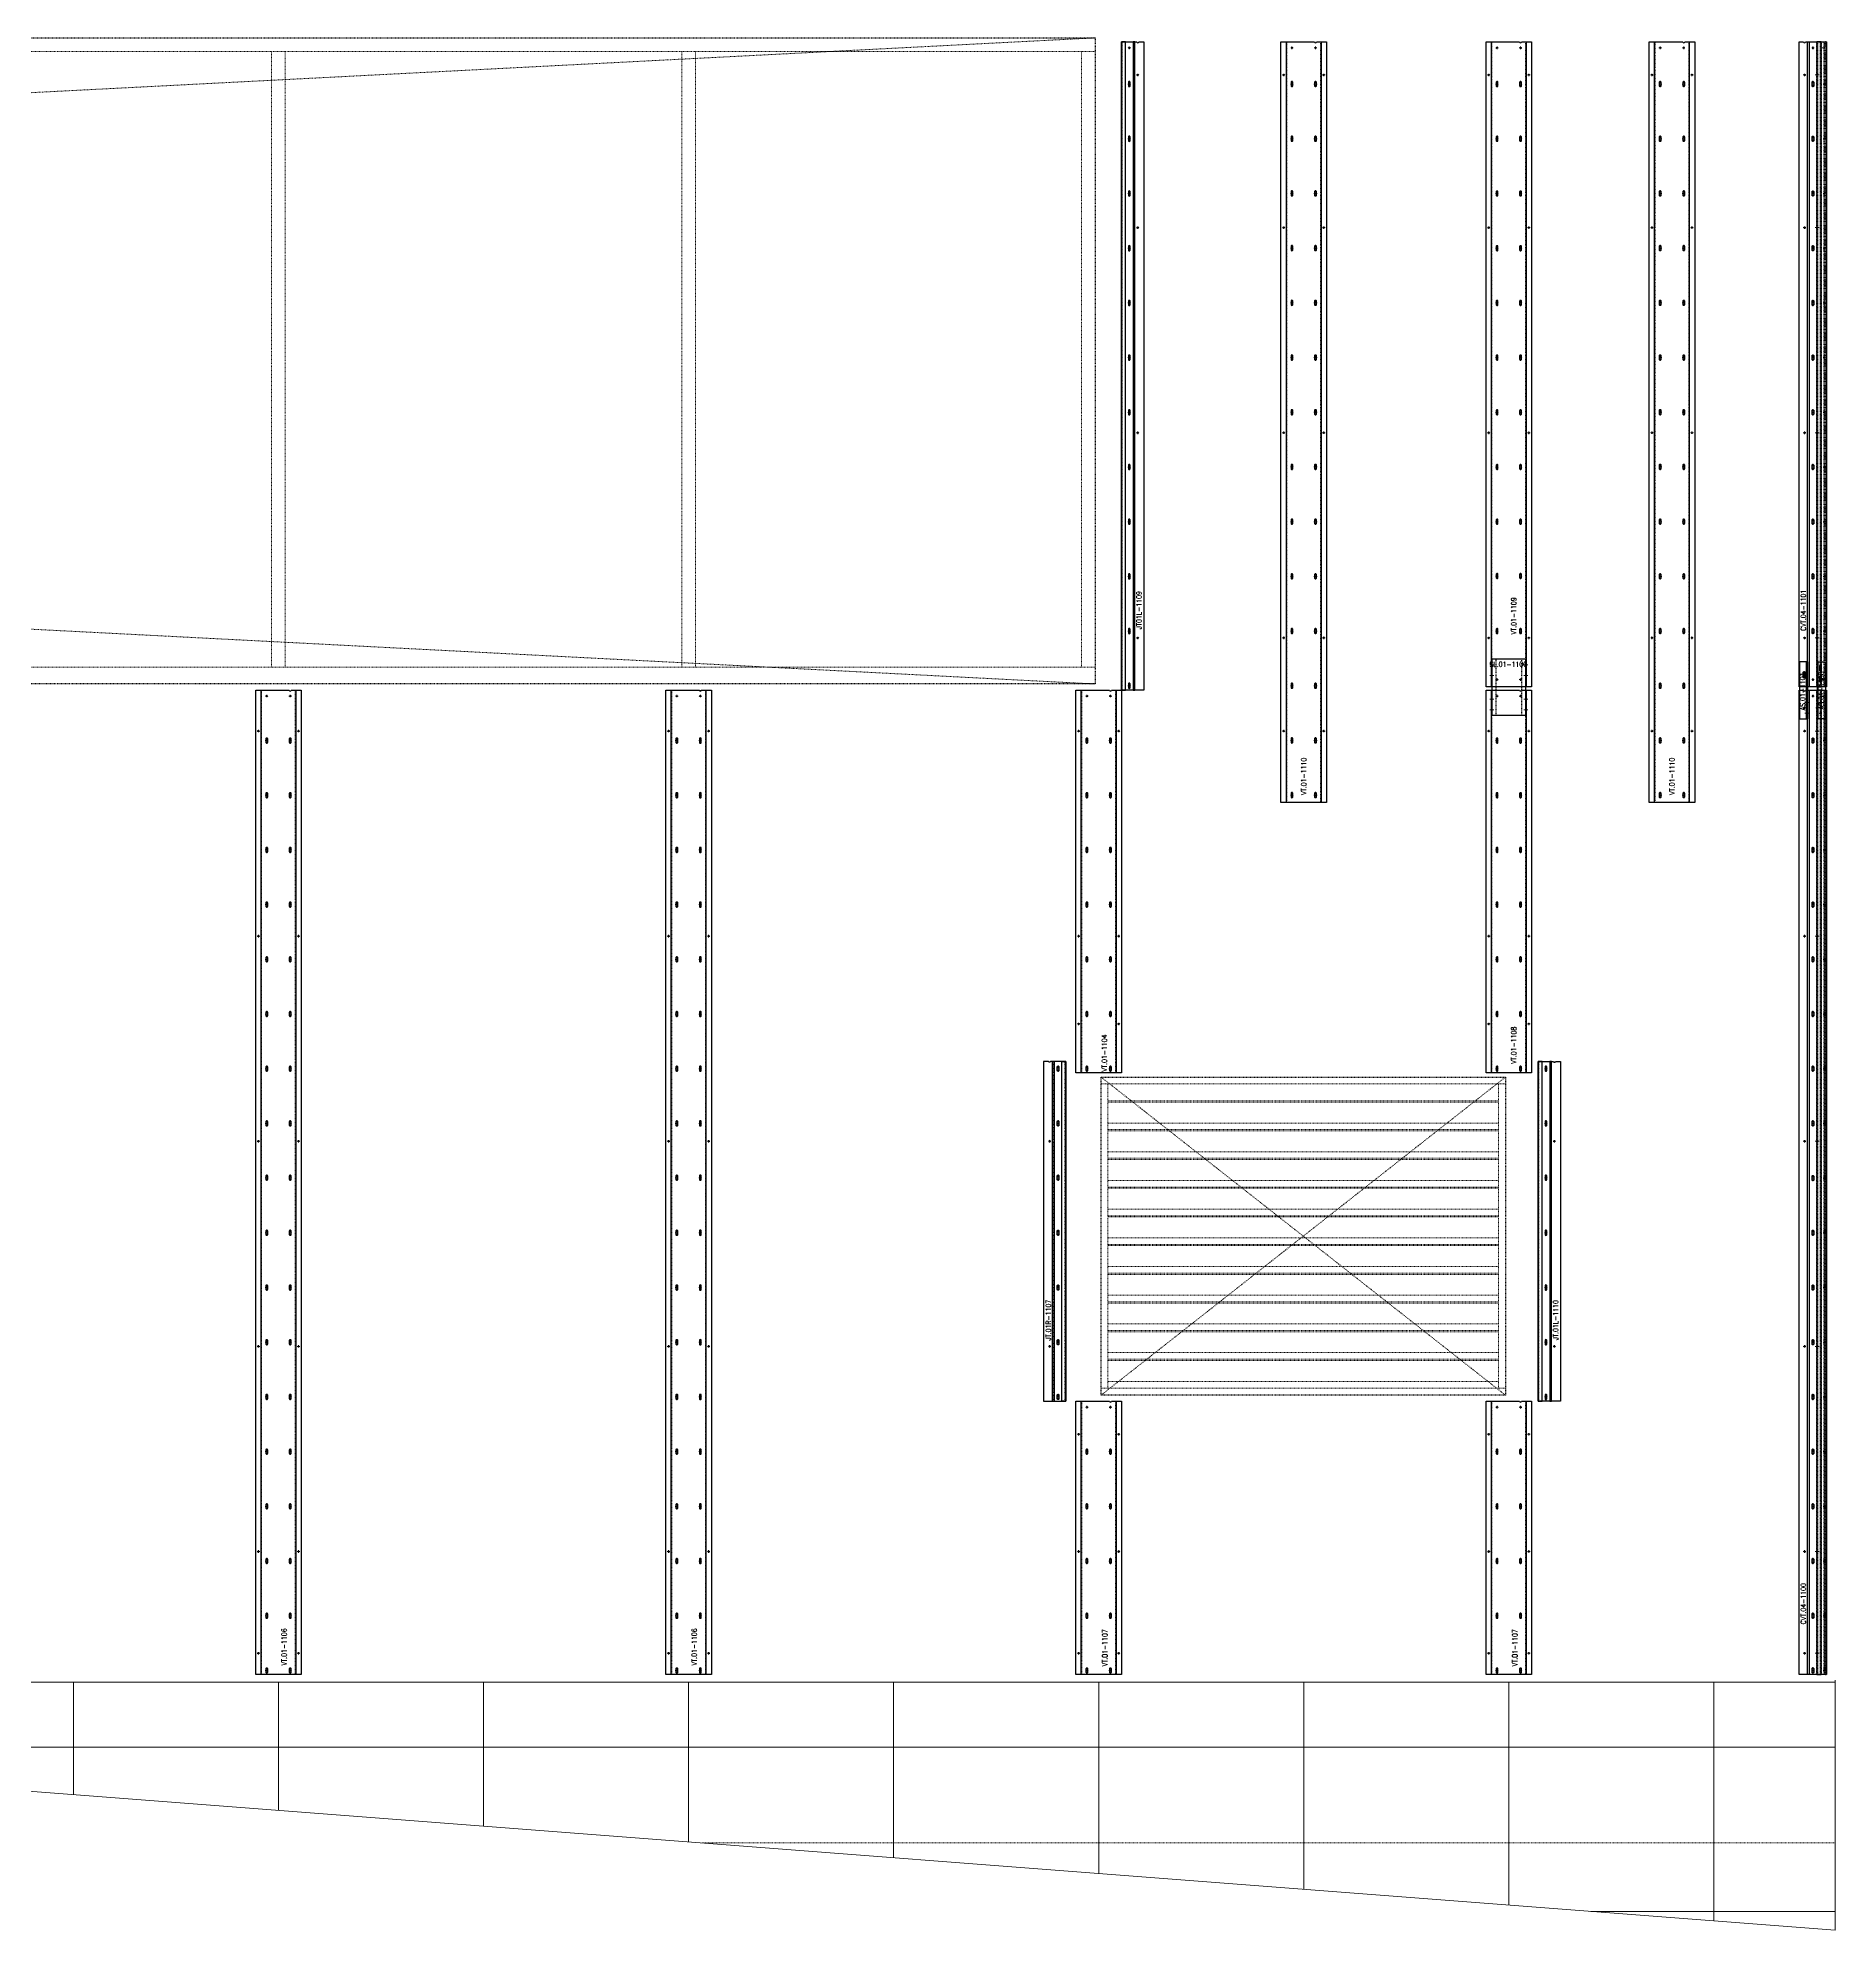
# Model space of a CAD drawing. Header units: inches. Extents: x 1191 to 4278, y -4365 to 1348.
# Drawn here: x 3728.5 to 3991.5, y -433.5 to -156.8 of the extents above; entities that cross this region are included whole.
import ezdxf

# ---------------------------------------------------------------- set-up
doc = ezdxf.new("R2010")
doc.units = ezdxf.units.IN
doc.header["$MEASUREMENT"] = 0
for name, pattern in [('NBK_Center', [0.541667, 0.333333, -0.0625, 0.083333, -0.0625]), ('NBK_Center2', [0.270833, 0.166667, -0.03125, 0.041667, -0.03125]), ('NBK_Hidden', [0.125, 0.083333, -0.041667]), ('NBK_Hidden2', [0.0625, 0.041667, -0.020833])]:
    doc.linetypes.add(name, pattern=pattern)
doc.layers.get('Defpoints').update_dxf_attribs({"color": 250, "lineweight": 0})
for name, color, linetype, lineweight in [('!Bracket', 11, 'Continuous', 25), ('!Clip - bent', 20, 'Continuous', 25), ('!Dimension', 50, 'Continuous', 5), ('!Extrusion', 140, 'Continuous', 25), ('!Linetype_Center', 220, 'NBK_Center', 9), ('!Linetype_Center2', 222, 'NBK_Center2', 9), ('!Linetype_Hidden', 210, 'NBK_Hidden', 9), ('!Misc2', 252, 'NBK_Hidden2', 5)]:
    doc.layers.add(name, color=color, linetype=linetype, lineweight=lineweight)
doc.styles.add('Romans', font='romans.shx', dxfattribs={"width": 0.8})

# ---------------------------------------------------------------- blocks, each defined once
blk = doc.blocks.new('A$C5F0FBCA1')
for points in [[(-1919.51, 112), (-84.5, 17.5)], [(-84.5, 112), (-1919.51, 17.5)], [(-24.5, -40), (-83.64, -86.5)], [(-83.64, -40), (-24.5, -86.5)]]:
    blk.add_lwpolyline(points)
at = {"lineweight": 30}
for points in [[(-1919.51, 112), (-84.5, 112), (-84.5, 17.5), (-1919.51, 17.5)], [(-83.64, -40), (-24.5, -40), (-24.5, -86.5), (-83.64, -86.5)]]:
    blk.add_lwpolyline(points, close=True, dxfattribs=at)
blk = doc.blocks.new('A$C5F5DB627')
for p, q in [((2483.5, 330.4), (2483.5, 235.9)), ((2483.5, 328.4), (649.49, 328.4)), ((2363, 328.4), (2363, 238.34)), ((2365, 238.34), (2365, 328.4)), ((2423, 328.4), (2423, 238.34)), ((2425, 238.34), (2425, 328.4)), ((2481.5, 238.34), (2481.5, 328.4)), ((650.49, 238.34), (2483.5, 238.34)), ((2483.5, 235.9), (648.49, 235.9)), ((2484.36, 131.9), (2484.36, 178.4)), ((2484.36, 178.4), (2543.5, 178.4)), ((2484.36, 177.4), (2543.5, 177.4)), ((2485.36, 177.4), (2485.36, 132.9)), ((2542.5, 132.9), (2542.5, 177.4)), ((2543.5, 178.4), (2543.5, 131.9)), ((2542.5, 174.93), (2485.36, 174.93)), ((2542.5, 174.75), (2485.36, 174.75)), ((2485.36, 171.69), (2542.5, 171.69)), ((2542.5, 170.73), (2485.36, 170.73)), ((2542.5, 170.55), (2485.36, 170.55)), ((2485.36, 167.49), (2542.5, 167.49)), ((2542.5, 166.53), (2485.36, 166.53)), ((2542.5, 166.35), (2485.36, 166.35)), ((2485.36, 163.3), (2542.5, 163.3)), ((2542.5, 162.33), (2485.36, 162.33)), ((2542.5, 162.16), (2485.36, 162.16)), ((2485.36, 159.1), (2542.5, 159.1)), ((2542.5, 158.13), (2485.36, 158.13)), ((2542.5, 157.96), (2485.36, 157.96)), ((2485.36, 154.9), (2542.5, 154.9)), ((2542.5, 153.94), (2485.36, 153.94)), ((2542.5, 153.76), (2485.36, 153.76)), ((2485.36, 150.7), (2542.5, 150.7)), ((2542.5, 149.74), (2485.36, 149.74)), ((2542.5, 149.56), (2485.36, 149.56)), ((2485.36, 146.51), (2542.5, 146.51)), ((2542.5, 145.54), (2485.36, 145.54)), ((2542.5, 145.36), (2485.36, 145.36)), ((2485.36, 142.31), (2542.5, 142.31)), ((2542.5, 141.34), (2485.36, 141.34)), ((2542.5, 141.17), (2485.36, 141.17)), ((2485.36, 138.11), (2542.5, 138.11)), ((2542.5, 137.14), (2485.36, 137.14)), ((2542.5, 136.97), (2485.36, 136.97)), ((2543.5, 132.9), (2484.36, 132.9)), ((2485.36, 133.91), (2542.5, 133.91)), ((2543.5, 131.9), (2484.36, 131.9)), ((2591.75, 66.4), (2426, 66.4))]:
    blk.add_line(p, q)
at = {"linetype": 'Continuous'}
for p, q in [((2334, 73.48), (2334, 89.9)), ((2364, 71.17), (2364, 89.9)), ((2394, 68.86), (2394, 89.9)), ((2424, 66.55), (2424, 89.9)), ((2454, 64.25), (2454, 89.9)), ((2484, 61.94), (2484, 89.9)), ((2514, 59.63), (2514, 89.9)), ((2544, 57.32), (2544, 89.9)), ((2574, 55.02), (2574, 89.9)), ((2244, 80.4), (2591.75, 80.4)), ((2556, 56.4), (2591.75, 56.4))]:
    blk.add_line(p, q, dxfattribs=at)
blk.add_lwpolyline([(2591.75, 90.21), (2591.75, 53.65), (1932, 104.4), (1596, 128.4), (1260, 152.4), (924, 176.4), (588, 206.34), (588, 209.9), (924, 209.9), (924, 185.9), (1260, 185.9), (1260, 161.96), (1596, 161.96), (1596, 137.9), (1691.33, 137.9), (1691.33, 129.53), (1752.09, 129.53), (1752.09, 137.9), (1931.91, 137.9), (1932, 113.9), (2244, 113.9), (2244, 89.9), (2591.75, 89.9)], close=True, dxfattribs=at)
blk = doc.blocks.new('HOLE SECTION')
at = {"layer": '!Linetype_Center2'}
blk.add_line((-0.33, 0), (0.26, 0), dxfattribs=at)
at = {"layer": '!Misc2'}
blk.add_lwpolyline([(-0.09, 0.1), (0, 0.1), (0, -0.1), (-0.09, -0.1)], close=True, dxfattribs=at)
blk = doc.blocks.new('TAP HOLE_5mm')
at = {"layer": '!Linetype_Center2'}
for points in [[(-0.18, 0), (0.18, 0)], [(0, 0.18), (0, -0.18)]]:
    blk.add_lwpolyline(points, dxfattribs=at)
blk.add_circle((0, 0), 0.101)
blk = doc.blocks.new('WEEP HOLE')
at = {"layer": '!Linetype_Center'}
for p, q in [((-0.22, 0.37), (0.22, 0.37)), ((0, 0.83), (0, -0.08))]:
    blk.add_line(p, q, dxfattribs=at)
at = {"color": 0}
blk.add_lwpolyline([(-0.14, 0.61), (-0.14, 0.14, 0.414214), (0, 0, 0.414214), (0.14, 0.14), (0.14, 0.61, 0.414214), (0, 0.75, 0.414214)], format="xyb", close=True, dxfattribs=at)
blk = doc.blocks.new('CLEAR SECTION HOLE')
at = {"layer": '!Linetype_Center2'}
blk.add_line((-0.33, 0), (0.26, 0), dxfattribs=at)
at = {"layer": '!Misc2'}
blk.add_lwpolyline([(-0.08, 0.1), (0, 0.1), (0, -0.1), (-0.08, -0.1)], close=True, dxfattribs=at)
blk = doc.blocks.new('19mm WEEP HOLE')
at = {"layer": '!Linetype_Center'}
blk.add_line((-0.37, 0.2), (-0.37, -0.12), dxfattribs=at)
at = {"linetype": 'NBK_Hidden'}
blk.add_lwpolyline([(-0.75, 0.08), (0, 0.08), (0, 0), (-0.75, 0)], close=True, dxfattribs=at)
blk = doc.blocks.new('CVT.01-1101-')
at = {"layer": '!Extrusion'}
blk.add_lwpolyline([(-3.97, 0), (-3.97, 94.33), (-3.34, 94.33, 1), (-3.06, 94.33), (0, 94.33), (0, 0)], format="xyb", close=True, dxfattribs=at)
for points in [[(-2.78, 0), (-2.78, 94.33), (-2.53, 94.33), (-2.53, 0)], [(-0.76, 0), (-0.76, 94.33), (-1.41, 94.33), (-1.41, 0)]]:
    blk.add_lwpolyline(points, close=True, dxfattribs=at)
at = {"layer": '!Extrusion', "linetype": 'NBK_Hidden'}
for points in [[(-1.42, 0), (-1.42, 94.33), (-1.33, 94.33), (-1.33, 0)], [(-0.86, 0), (-0.86, 94.33), (-0.76, 94.33), (-0.76, 0)], [(-0.35, 0), (-0.35, 94.33), (-0.28, 94.33), (-0.28, 0)], [(-0.04, 0), (-0.04, 94.33), (-0.14, 94.33), (-0.14, 0)]]:
    blk.add_lwpolyline(points, close=True, dxfattribs=at)
at = {"layer": '!Dimension'}
for name, p in [('CLEAR SECTION HOLE', (-0.28, 93.45)), ('HOLE SECTION', (-1.33, 89.49)), ('HOLE SECTION', (-1.33, 67.16)), ('HOLE SECTION', (-1.33, 37.16)), ('HOLE SECTION', (-1.33, 7.16)), ('CLEAR SECTION HOLE', (-0.28, 1.06))]:
    blk.add_blockref(name, p, dxfattribs=at)
at = {"layer": '!Extrusion', "xscale": -1}
for name, p in [('TAP HOLE_5mm', (-1.97, 93.45)), ('WEEP HOLE', (-1.97, 87.78)), ('WEEP HOLE', (-1.97, 79.78)), ('WEEP HOLE', (-1.97, 71.78)), ('WEEP HOLE', (-1.97, 63.78)), ('WEEP HOLE', (-1.97, 55.78)), ('WEEP HOLE', (-1.97, 47.78)), ('WEEP HOLE', (-1.97, 39.78)), ('WEEP HOLE', (-1.97, 31.78)), ('WEEP HOLE', (-1.97, 23.78)), ('WEEP HOLE', (-1.97, 15.78)), ('WEEP HOLE', (-1.97, 7.78)), ('TAP HOLE_5mm', (-1.97, 1.06))]:
    blk.add_blockref(name, p, dxfattribs=at)
at = {"layer": '!Extrusion'}
for p in [(-3.2, 89.49), (-3.2, 67.16), (-3.2, 37.16), (-3.2, 7.16)]:
    blk.add_blockref('TAP HOLE_5mm', p, dxfattribs=at)
at = {"layer": '!Extrusion', "rotation": 270}
for p in [(-0.35, 87.78), (-0.35, 79.78), (-0.35, 71.78), (-0.35, 63.78), (-0.35, 55.78), (-0.35, 47.78), (-0.35, 39.78), (-0.35, 31.78), (-0.35, 23.78), (-0.35, 15.78), (-0.35, 7.78)]:
    blk.add_blockref('19mm WEEP HOLE', p, dxfattribs=at)
at = {"layer": 'Defpoints', "color": 3, "insert": (-3.38, 11.2), "char_height": 0.75, "width": 1.65, "attachment_point": 5, "rotation": 90, "style": 'Romans'}
blk.add_mtext('CVT.04-1101', dxfattribs=at)
blk = doc.blocks.new('SLOTTED SECTION HOLE')
at = {"layer": '!Linetype_Center2'}
blk.add_line((-0.33, 0), (0.26, 0), dxfattribs=at)
at = {"layer": '!Misc2'}
blk.add_lwpolyline([(-0.08, 0.47), (0, 0.47), (0, -0.47), (-0.08, -0.47)], close=True, dxfattribs=at)
blk = doc.blocks.new('VT.01-1109-')
at = {"layer": '!Extrusion'}
blk.add_lwpolyline([(-3.33, 0), (-3.33, 94.33), (1.58, 94.33, 1), (1.86, 94.33), (3.32, 94.33), (3.32, 0)], format="xyb", close=True, dxfattribs=at)
for points in [[(-2.54, 0), (-2.54, 94.33), (1.58, 94.33)], [(1.86, 94.33), (2.54, 94.33), (2.54, 0)]]:
    blk.add_lwpolyline(points, dxfattribs=at)
at = {"layer": '!Extrusion', "linetype": 'NBK_Hidden'}
for points in [[(-2.46, 0), (-2.46, 94.33), (1.58, 94.33)], [(1.86, 94.33), (2.46, 94.33), (2.46, 0)]]:
    blk.add_lwpolyline(points, dxfattribs=at)
at = {"layer": '!Dimension', "rotation": 360}
for p in [(-2.46, 3.23), (2.54, 3.23), (-2.46, 1.65), (2.54, 1.65)]:
    blk.add_blockref('SLOTTED SECTION HOLE', p, dxfattribs=at)
at = {"layer": '!Extrusion', "rotation": 360}
for name, p in [('TAP HOLE_5mm', (-1.72, 93.45)), ('TAP HOLE_5mm', (1.72, 93.45)), ('TAP HOLE_5mm', (-2.94, 89.49)), ('WEEP HOLE', (-1.72, 87.78)), ('WEEP HOLE', (1.72, 87.78)), ('TAP HOLE_5mm', (2.93, 89.49)), ('WEEP HOLE', (-1.72, 79.78)), ('WEEP HOLE', (1.72, 79.78)), ('WEEP HOLE', (-1.72, 71.78)), ('WEEP HOLE', (1.72, 71.78)), ('TAP HOLE_5mm', (-2.94, 67.16)), ('TAP HOLE_5mm', (2.93, 67.16)), ('WEEP HOLE', (-1.72, 63.78)), ('WEEP HOLE', (1.72, 63.78)), ('WEEP HOLE', (-1.72, 55.78)), ('WEEP HOLE', (1.72, 55.78)), ('WEEP HOLE', (-1.72, 47.78)), ('WEEP HOLE', (1.72, 47.78)), ('WEEP HOLE', (-1.72, 39.78)), ('WEEP HOLE', (1.72, 39.78)), ('TAP HOLE_5mm', (-2.94, 37.16)), ('TAP HOLE_5mm', (2.93, 37.16)), ('WEEP HOLE', (-1.72, 31.78)), ('WEEP HOLE', (1.72, 31.78)), ('WEEP HOLE', (-1.72, 23.78)), ('WEEP HOLE', (1.72, 23.78)), ('WEEP HOLE', (-1.72, 15.84)), ('WEEP HOLE', (1.72, 15.84)), ('WEEP HOLE', (-1.72, 7.78)), ('WEEP HOLE', (1.72, 7.78)), ('TAP HOLE_5mm', (-2.94, 7.16)), ('TAP HOLE_5mm', (2.93, 7.16)), ('TAP HOLE_5mm', (-1.72, 1.06)), ('TAP HOLE_5mm', (1.72, 1.06))]:
    blk.add_blockref(name, p, dxfattribs=at)
at = {"layer": 'Defpoints', "color": 1, "insert": (0.72, 10.38), "char_height": 0.75, "width": 1.65, "attachment_point": 5, "rotation": 90, "style": 'Romans'}
blk.add_mtext('VT.01-1109', dxfattribs=at)
blk = doc.blocks.new('VT.01-1110-')
at = {"layer": '!Extrusion'}
blk.add_lwpolyline([(3.33, 0), (-3.33, 0), (-3.33, 111.22), (1.58, 111.22, 1), (1.86, 111.22), (3.33, 111.22)], format="xyb", close=True, dxfattribs=at)
for points in [[(-2.54, 111.22), (1.58, 111.22)], [(1.86, 111.22), (2.54, 111.22), (2.54, 0), (-2.54, 0), (-2.54, 111.22), (1.58, 111.22)], [(1.86, 111.22), (2.54, 111.22)]]:
    blk.add_lwpolyline(points, dxfattribs=at)
at = {"layer": '!Extrusion', "linetype": 'NBK_Hidden'}
blk.add_lwpolyline([(1.86, 111.22), (2.46, 111.22), (2.46, 0), (-2.46, 0), (-2.46, 111.22), (1.58, 111.22)], dxfattribs=at)
at = {"layer": '!Extrusion', "rotation": 360}
for name, p in [('TAP HOLE_5mm', (-1.72, 110.35)), ('TAP HOLE_5mm', (1.72, 110.35)), ('TAP HOLE_5mm', (-2.93, 106.38)), ('WEEP HOLE', (-1.72, 104.68)), ('WEEP HOLE', (1.72, 104.68)), ('TAP HOLE_5mm', (2.93, 106.38)), ('WEEP HOLE', (-1.72, 96.68)), ('WEEP HOLE', (1.72, 96.68)), ('WEEP HOLE', (-1.72, 88.68)), ('WEEP HOLE', (1.72, 88.68)), ('TAP HOLE_5mm', (-2.93, 84.06)), ('TAP HOLE_5mm', (2.93, 84.06)), ('WEEP HOLE', (-1.72, 80.68)), ('WEEP HOLE', (1.72, 80.68)), ('WEEP HOLE', (-1.72, 72.68)), ('WEEP HOLE', (1.72, 72.68)), ('WEEP HOLE', (-1.72, 64.68)), ('WEEP HOLE', (1.72, 64.68)), ('WEEP HOLE', (-1.72, 56.68)), ('WEEP HOLE', (1.72, 56.68)), ('TAP HOLE_5mm', (-2.93, 54.06)), ('TAP HOLE_5mm', (2.93, 54.06)), ('WEEP HOLE', (-1.72, 48.68)), ('WEEP HOLE', (1.72, 48.68)), ('WEEP HOLE', (-1.72, 40.68)), ('WEEP HOLE', (1.72, 40.68)), ('WEEP HOLE', (-1.72, 32.68)), ('WEEP HOLE', (1.72, 32.68)), ('WEEP HOLE', (-1.72, 24.68)), ('WEEP HOLE', (1.72, 24.68)), ('TAP HOLE_5mm', (-2.93, 24.06)), ('TAP HOLE_5mm', (2.93, 24.06)), ('WEEP HOLE', (-1.72, 16.68)), ('WEEP HOLE', (1.72, 16.68)), ('TAP HOLE_5mm', (-2.93, 10.43)), ('WEEP HOLE', (-1.72, 8.68)), ('WEEP HOLE', (1.72, 8.68)), ('TAP HOLE_5mm', (2.93, 10.43)), ('WEEP HOLE', (-1.72, 0.68)), ('WEEP HOLE', (1.72, 0.68))]:
    blk.add_blockref(name, p, dxfattribs=at)
at = {"layer": 'Defpoints', "color": 1, "insert": (0, 3.81), "char_height": 0.75, "width": 1.65, "attachment_point": 5, "rotation": 90, "style": 'Romans'}
blk.add_mtext('VT.01-1110', dxfattribs=at)
blk = doc.blocks.new('VT.01-1104-')
at = {"layer": '!Extrusion'}
blk.add_lwpolyline([(3.33, 0), (-3.33, 0), (-3.33, 55.99), (1.58, 55.99, 1), (1.86, 55.99), (3.33, 55.99)], format="xyb", close=True, dxfattribs=at)
blk.add_lwpolyline([(1.86, 55.99), (2.54, 55.99), (2.54, 0), (-2.54, 0), (-2.54, 55.99), (1.58, 55.99)], dxfattribs=at)
at = {"layer": '!Extrusion', "linetype": 'NBK_Hidden'}
blk.add_lwpolyline([(1.86, 55.99), (2.46, 55.99), (2.46, 0), (-2.46, 0), (-2.46, 55.99), (1.58, 55.99)], dxfattribs=at)
at = {"layer": '!Extrusion', "rotation": 360}
for name, p in [('TAP HOLE_5mm', (-1.72, 55.11)), ('TAP HOLE_5mm', (1.72, 55.11)), ('TAP HOLE_5mm', (-2.93, 50)), ('TAP HOLE_5mm', (2.93, 50)), ('WEEP HOLE', (-1.72, 48.24)), ('WEEP HOLE', (1.72, 48.24)), ('WEEP HOLE', (-1.72, 40.24)), ('WEEP HOLE', (1.72, 40.24)), ('WEEP HOLE', (-1.72, 32.24)), ('WEEP HOLE', (1.72, 32.24)), ('WEEP HOLE', (-1.72, 24.24)), ('WEEP HOLE', (1.72, 24.24)), ('TAP HOLE_5mm', (-2.93, 20)), ('TAP HOLE_5mm', (2.93, 20)), ('WEEP HOLE', (-1.72, 16.24)), ('WEEP HOLE', (1.72, 16.24)), ('WEEP HOLE', (-1.72, 8.24)), ('WEEP HOLE', (1.72, 8.24)), ('TAP HOLE_5mm', (-2.93, 7.16)), ('TAP HOLE_5mm', (2.93, 7.16)), ('WEEP HOLE', (-1.72, 0.24)), ('WEEP HOLE', (1.72, 0.24))]:
    blk.add_blockref(name, p, dxfattribs=at)
at = {"layer": 'Defpoints', "color": 1, "insert": (0.83, 2.91), "char_height": 0.75, "width": 1.65, "attachment_point": 5, "rotation": 90, "style": 'Romans'}
blk.add_mtext('VT.01-1104', dxfattribs=at)
blk = doc.blocks.new('VT.01-1106-')
at = {"layer": '!Extrusion'}
blk.add_lwpolyline([(3.33, 0), (-3.33, 0), (-3.33, 143.99), (1.58, 143.99, 1), (1.86, 143.99), (3.33, 143.99)], format="xyb", close=True, dxfattribs=at)
for points in [[(1.86, 143.99), (2.54, 143.99), (2.54, 0), (-2.54, 0), (-2.54, 143.99), (1.58, 143.99)], [(-2.54, 143.99), (1.58, 143.99)], [(1.86, 143.99), (2.54, 143.99)]]:
    blk.add_lwpolyline(points, dxfattribs=at)
at = {"layer": '!Extrusion', "linetype": 'NBK_Hidden'}
blk.add_lwpolyline([(1.86, 143.99), (2.46, 143.99), (2.46, 0), (-2.46, 0), (-2.46, 143.99), (1.58, 143.99)], dxfattribs=at)
at = {"layer": '!Extrusion', "rotation": 360}
for name, p in [('TAP HOLE_5mm', (-1.72, 143.11)), ('TAP HOLE_5mm', (1.72, 143.11)), ('TAP HOLE_5mm', (-2.93, 138)), ('WEEP HOLE', (-1.72, 136.24)), ('WEEP HOLE', (1.72, 136.24)), ('TAP HOLE_5mm', (2.93, 138)), ('WEEP HOLE', (-1.72, 128.24)), ('WEEP HOLE', (1.72, 128.24)), ('WEEP HOLE', (-1.72, 120.24)), ('WEEP HOLE', (1.72, 120.24)), ('WEEP HOLE', (-1.72, 112.24)), ('WEEP HOLE', (1.72, 112.24)), ('TAP HOLE_5mm', (-2.93, 108)), ('TAP HOLE_5mm', (2.93, 108)), ('WEEP HOLE', (-1.72, 104.24)), ('WEEP HOLE', (1.72, 104.24)), ('WEEP HOLE', (-1.72, 96.24)), ('WEEP HOLE', (1.72, 96.24)), ('WEEP HOLE', (-1.72, 88.24)), ('WEEP HOLE', (1.72, 88.24)), ('WEEP HOLE', (-1.72, 80.24)), ('WEEP HOLE', (1.72, 80.24)), ('TAP HOLE_5mm', (-2.93, 78)), ('TAP HOLE_5mm', (2.93, 78)), ('WEEP HOLE', (-1.72, 72.3)), ('WEEP HOLE', (1.72, 72.3)), ('WEEP HOLE', (-1.72, 64.24)), ('WEEP HOLE', (1.72, 64.24)), ('WEEP HOLE', (-1.72, 56.24)), ('WEEP HOLE', (1.72, 56.24)), ('TAP HOLE_5mm', (-2.93, 48)), ('WEEP HOLE', (-1.72, 48.24)), ('WEEP HOLE', (1.72, 48.24)), ('TAP HOLE_5mm', (2.93, 48)), ('WEEP HOLE', (-1.72, 40.24)), ('WEEP HOLE', (1.72, 40.24)), ('WEEP HOLE', (-1.72, 32.24)), ('WEEP HOLE', (1.72, 32.24)), ('WEEP HOLE', (-1.72, 24.24)), ('WEEP HOLE', (1.72, 24.24)), ('TAP HOLE_5mm', (-2.93, 18)), ('WEEP HOLE', (-1.72, 16.24)), ('WEEP HOLE', (1.72, 16.24)), ('TAP HOLE_5mm', (2.93, 18)), ('WEEP HOLE', (-1.72, 8.24)), ('WEEP HOLE', (1.72, 8.24)), ('TAP HOLE_5mm', (-2.93, 3.12)), ('TAP HOLE_5mm', (2.93, 3.12)), ('WEEP HOLE', (-1.72, 0.23)), ('WEEP HOLE', (1.72, 0.23))]:
    blk.add_blockref(name, p, dxfattribs=at)
at = {"layer": 'Defpoints', "color": 1, "insert": (0.83, 4.05), "char_height": 0.75, "width": 1.65, "attachment_point": 5, "rotation": 90, "style": 'Romans'}
blk.add_mtext('VT.01-1106', dxfattribs=at)
blk = doc.blocks.new('VT.01-1107-')
at = {"layer": '!Extrusion'}
blk.add_lwpolyline([(3.33, 0), (-3.33, 0), (-3.33, 39.99), (1.58, 39.99, 1), (1.86, 39.99), (3.33, 39.99)], format="xyb", close=True, dxfattribs=at)
blk.add_lwpolyline([(1.86, 39.99), (2.54, 39.99), (2.54, 0), (-2.54, 0), (-2.54, 39.99), (1.58, 39.99)], dxfattribs=at)
at = {"layer": '!Extrusion', "linetype": 'NBK_Hidden'}
blk.add_lwpolyline([(1.86, 39.99), (2.46, 39.99), (2.46, 0), (-2.46, 0), (-2.46, 39.99), (1.58, 39.99)], dxfattribs=at)
at = {"layer": '!Extrusion', "rotation": 360}
for name, p in [('TAP HOLE_5mm', (-1.72, 39.11)), ('TAP HOLE_5mm', (1.72, 39.11)), ('TAP HOLE_5mm', (-2.93, 35.15)), ('TAP HOLE_5mm', (2.93, 35.15)), ('WEEP HOLE', (-1.72, 32.24)), ('WEEP HOLE', (1.72, 32.24)), ('WEEP HOLE', (-1.72, 24.24)), ('WEEP HOLE', (1.72, 24.24)), ('TAP HOLE_5mm', (-2.93, 18)), ('WEEP HOLE', (-1.72, 16.24)), ('WEEP HOLE', (1.72, 16.24)), ('TAP HOLE_5mm', (2.93, 18)), ('WEEP HOLE', (-1.72, 8.24)), ('WEEP HOLE', (1.72, 8.24)), ('TAP HOLE_5mm', (-2.93, 3.12)), ('TAP HOLE_5mm', (2.93, 3.12)), ('WEEP HOLE', (-1.72, 0.23)), ('WEEP HOLE', (1.72, 0.23))]:
    blk.add_blockref(name, p, dxfattribs=at)
at = {"layer": 'Defpoints', "color": 1, "insert": (0.89, 3.92), "char_height": 0.75, "width": 1.65, "attachment_point": 5, "rotation": 90, "style": 'Romans'}
blk.add_mtext('VT.01-1107', dxfattribs=at)
blk = doc.blocks.new('VT.01-1108-')
at = {"layer": '!Extrusion'}
blk.add_lwpolyline([(-2.45, 60.55), (2.45, 60.55), (2.45, 52.29), (-2.45, 52.29)], close=True, dxfattribs=at)
at = {"layer": '!Extrusion', "linetype": 'NBK_Hidden2'}
blk.add_lwpolyline([(-1.86, 60.55), (1.86, 60.55), (1.86, 52.29), (-1.86, 52.29)], close=True, dxfattribs=at)
at = {"layer": '!Extrusion'}
blk.add_lwpolyline([(1.58, 55.96, 1), (1.86, 55.96), (3.33, 55.96), (3.33, 0), (-3.33, 0), (-3.33, 55.96)], format="xyb", close=True, dxfattribs=at)
blk.add_lwpolyline([(2.54, 55.96), (2.54, 0), (-2.54, 0), (-2.54, 55.96)], dxfattribs=at)
at = {"layer": '!Extrusion', "linetype": 'NBK_Hidden'}
blk.add_lwpolyline([(2.46, 55.96), (2.46, 0), (-2.46, 0), (-2.46, 55.96)], dxfattribs=at)
at = {"layer": '!Dimension', "rotation": 360}
for p in [(-2.46, 54.67), (-2.46, 53.09), (2.54, 54.67), (2.54, 53.09)]:
    blk.add_blockref('CLEAR SECTION HOLE', p, dxfattribs=at)
at = {"layer": '!Extrusion', "rotation": 360}
for name, p in [('TAP HOLE_5mm', (-1.72, 55.12)), ('TAP HOLE_5mm', (1.72, 55.12)), ('TAP HOLE_5mm', (-2.93, 50)), ('TAP HOLE_5mm', (2.93, 50)), ('WEEP HOLE', (-1.72, 48.24)), ('WEEP HOLE', (1.72, 48.24)), ('WEEP HOLE', (-1.72, 40.24)), ('WEEP HOLE', (1.72, 40.24)), ('WEEP HOLE', (-1.72, 32.24)), ('WEEP HOLE', (1.72, 32.24)), ('WEEP HOLE', (-1.72, 24.24)), ('WEEP HOLE', (1.72, 24.24)), ('TAP HOLE_5mm', (-2.93, 20)), ('TAP HOLE_5mm', (2.93, 20)), ('WEEP HOLE', (-1.72, 16.24)), ('WEEP HOLE', (1.72, 16.24)), ('WEEP HOLE', (-1.72, 8.24)), ('WEEP HOLE', (1.72, 8.24)), ('TAP HOLE_5mm', (-2.93, 7.16)), ('TAP HOLE_5mm', (2.93, 7.16)), ('WEEP HOLE', (-1.72, 0.24)), ('WEEP HOLE', (1.72, 0.24))]:
    blk.add_blockref(name, p, dxfattribs=at)
at = {"layer": 'Defpoints', "color": 30, "insert": (-0.07, 59.76), "char_height": 0.75, "width": 1.65, "attachment_point": 5, "style": 'Romans'}
blk.add_mtext('SL.01-1100', dxfattribs=at)
at = {"layer": 'Defpoints', "color": 1, "insert": (0.72, 4.04), "char_height": 0.75, "width": 1.65, "attachment_point": 5, "rotation": 90, "style": 'Romans'}
blk.add_mtext('VT.01-1108', dxfattribs=at)
blk = doc.blocks.new('JT.01L-1109')
at = {"layer": '!Extrusion'}
blk.add_lwpolyline([(0, 0), (-3.25, 0), (-3.25, 94.79), (-1.02, 94.79, 1), (-0.75, 94.79), (0, 94.79)], format="xyb", close=True, dxfattribs=at)
at = {"layer": '!Extrusion', "linetype": 'NBK_Hidden'}
for points in [[(-3.25, 0), (-3.17, 0), (-3.17, 94.79), (-3.25, 94.79)], [(-1.38, 0), (-1.3, 0), (-1.3, 94.79), (-1.38, 94.79)]]:
    blk.add_lwpolyline(points, close=True, dxfattribs=at)
at = {"layer": '!Extrusion'}
for points in [[(-2.68, 94.79), (-3.25, 94.79), (-3.25, 0), (-2.68, 0)], [(-1.55, 0), (-1.3, 0), (-1.3, 94.79), (-1.55, 94.79)]]:
    blk.add_lwpolyline(points, close=True, dxfattribs=at)
at = {"layer": '!Extrusion', "rotation": 360}
for p in [(-2.12, 93.91), (-0.89, 89.95), (-0.89, 67.62), (-0.89, 37.62), (-0.89, 7.62)]:
    blk.add_blockref('TAP HOLE_5mm', p, dxfattribs=at)
at = {"layer": '!Extrusion'}
for p in [(-2.12, 88.24), (-2.12, 80.24), (-2.12, 72.24), (-2.12, 64.24), (-2.12, 56.24), (-2.12, 48.24), (-2.12, 40.24), (-2.12, 32.24), (-2.12, 24.24), (-2.12, 16.24), (-2.12, 8.24), (-2.12, 0.24)]:
    blk.add_blockref('WEEP HOLE', p, dxfattribs=at)
at = {"layer": 'Defpoints', "color": 2, "insert": (-0.71, 11.67), "char_height": 0.75, "width": 1.65, "attachment_point": 5, "rotation": 90, "style": 'Romans'}
blk.add_mtext('JT01L-1109', dxfattribs=at)
blk = doc.blocks.new('SECTION CLEAR HOLE 1')
at = {"layer": '!Linetype_Center2'}
blk.add_line((-0.33, 0, 0), (0.26, 0, 0), dxfattribs=at)
at = {"layer": '!Misc2'}
blk.add_lwpolyline([(-0.12, 0.1), (0, 0.1), (0, -0.1), (-0.12, -0.1)], close=True, dxfattribs=at)
blk = doc.blocks.new('SLOTTED SECTION1')
at = {"layer": '!Linetype_Center2'}
blk.add_lwpolyline([(-0.24, 0), (0.12, 0)], dxfattribs=at)
at = {"layer": '!Misc2'}
blk.add_lwpolyline([(-0.12, 0.47), (0, 0.47), (0, -0.47), (-0.12, -0.47)], close=True, dxfattribs=at)
blk = doc.blocks.new('SLOTTED HOLE 1')
at = {"layer": '!Linetype_Center'}
for p, q in [((0, 0.55), (0, -0.55)), ((-0.22, 0), (0.22, 0))]:
    blk.add_line(p, q, dxfattribs=at)
at = {"color": 0}
blk.add_lwpolyline([(-0.14, 0.33), (-0.14, -0.33, 0.414214), (0, -0.47, 0.414214), (0.14, -0.33), (0.14, 0.33, 0.414214), (0, 0.47, 0.414214)], format="xyb", close=True, dxfattribs=at)
blk = doc.blocks.new('SL.01-1101')
at = {"layer": '!Bracket'}
for points in [[(4.65, -1.3), (4.65, -0.12), (-3.67, -0.12), (-3.67, -1.3)], [(-3.67, -1.3), (-3.67, -1.18), (4.65, -1.18), (4.65, -1.3)]]:
    blk.add_lwpolyline(points, close=True, dxfattribs=at)
at = {"layer": '!Dimension', "xscale": -1, "rotation": 270}
for name, p in [('SECTION CLEAR HOLE 1', (-2.88, -1.18)), ('SECTION CLEAR HOLE 1', (-1.3, -1.18)), ('SLOTTED SECTION1', (2.15, -1.18)), ('SLOTTED SECTION1', (3.73, -1.18))]:
    blk.add_blockref(name, p, dxfattribs=at)
at = {"layer": '!Extrusion', "xscale": -1, "rotation": 270}
blk.add_blockref('TAP HOLE_5mm', (-2.09, -0.83), dxfattribs=at)
at = {"layer": '!Extrusion', "linetype": 'NBK_Hidden', "xscale": -1, "rotation": 270}
blk.add_blockref('SLOTTED HOLE 1', (2.75, -0.83), dxfattribs=at)
at = {"layer": 'Defpoints', "color": 30, "insert": (0.32, -0.6), "char_height": 0.75, "width": 1.65, "attachment_point": 5, "style": 'Romans'}
blk.add_mtext('AS.01-1101', dxfattribs=at)
blk = doc.blocks.new('AS.01-1100-')
at = {"layer": '!Bracket'}
for points in [[(4.65, 1.33), (4.65, 0.15), (-3.67, 0.15), (-3.67, 1.33)], [(-3.67, 1.33), (-3.67, 1.21), (4.65, 1.21), (4.65, 1.33)]]:
    blk.add_lwpolyline(points, close=True, dxfattribs=at)
at = {"layer": '!Dimension', "rotation": 270}
for name, p in [('SECTION CLEAR HOLE 1', (-2.09, 1.21)), ('SLOTTED SECTION1', (2.75, 1.21))]:
    blk.add_blockref(name, p, dxfattribs=at)
at = {"layer": '!Extrusion', "rotation": 270}
for p in [(-2.88, 0.86, 0), (-1.3, 0.86, 0)]:
    blk.add_blockref('TAP HOLE_5mm', p, dxfattribs=at)
at = {"layer": '!Extrusion', "linetype": 'NBK_Hidden', "rotation": 270}
for p in [(2.15, 0.86), (3.73, 0.86)]:
    blk.add_blockref('SLOTTED HOLE 1', p, dxfattribs=at)
at = {"layer": 'Defpoints', "color": 30, "insert": (0.49, 0.74), "char_height": 0.75, "width": 1.65, "attachment_point": 5, "style": 'Romans'}
blk.add_mtext('AS.01-1100', dxfattribs=at)
blk = doc.blocks.new('CVT.04-1100-')
at = {"layer": '!Extrusion'}
blk.add_lwpolyline([(-3.34, 143.96, 1), (-3.06, 143.96), (0, 143.96), (0, 0), (-3.97, 0), (-3.97, 143.96)], format="xyb", close=True, dxfattribs=at)
for points in [[(-2.53, 143.96), (-2.53, 0), (-2.78, 0), (-2.78, 143.96)], [(-1.41, 143.96), (-1.41, 0), (-0.76, 0), (-0.76, 143.96)]]:
    blk.add_lwpolyline(points, close=True, dxfattribs=at)
at = {"layer": '!Extrusion', "linetype": 'NBK_Hidden'}
for points in [[(-1.33, 143.96), (-1.33, 0), (-1.42, 0), (-1.42, 143.96)], [(-0.76, 143.96), (-0.76, 0), (-0.86, 0), (-0.86, 143.96)], [(-0.28, 143.96), (-0.28, 0), (-0.35, 0), (-0.35, 143.96)], [(-0.14, 143.96), (-0.14, 0), (-0.04, 0), (-0.04, 143.96)]]:
    blk.add_lwpolyline(points, close=True, dxfattribs=at)
at = {"layer": '!Dimension'}
for name, p in [('CLEAR SECTION HOLE', (-0.28, 143.12)), ('HOLE SECTION', (-1.33, 138)), ('HOLE SECTION', (-1.33, 108)), ('HOLE SECTION', (-1.33, 78)), ('HOLE SECTION', (-1.33, 48)), ('HOLE SECTION', (-1.33, 18)), ('HOLE SECTION', (-1.33, 3.12))]:
    blk.add_blockref(name, p, dxfattribs=at)
at = {"layer": '!Extrusion', "xscale": -1}
for name, p in [('TAP HOLE_5mm', (-1.97, 143.12)), ('WEEP HOLE', (-1.97, 136.24)), ('WEEP HOLE', (-1.97, 128.24)), ('WEEP HOLE', (-1.97, 120.24)), ('WEEP HOLE', (-1.97, 112.24)), ('WEEP HOLE', (-1.97, 104.24)), ('WEEP HOLE', (-1.97, 96.24)), ('WEEP HOLE', (-1.97, 88.24)), ('WEEP HOLE', (-1.97, 80.24)), ('WEEP HOLE', (-1.97, 72.24)), ('WEEP HOLE', (-1.97, 64.24)), ('WEEP HOLE', (-1.97, 56.24)), ('WEEP HOLE', (-1.97, 48.24)), ('WEEP HOLE', (-1.97, 40.24)), ('WEEP HOLE', (-1.97, 32.24)), ('WEEP HOLE', (-1.97, 24.24)), ('WEEP HOLE', (-1.97, 16.24)), ('WEEP HOLE', (-1.97, 8.24)), ('WEEP HOLE', (-1.97, 0.24))]:
    blk.add_blockref(name, p, dxfattribs=at)
at = {"layer": '!Extrusion'}
for p in [(-3.2, 138), (-3.2, 108), (-3.2, 78), (-3.2, 48), (-3.2, 18), (-3.2, 3.12)]:
    blk.add_blockref('TAP HOLE_5mm', p, dxfattribs=at)
at = {"layer": '!Extrusion', "rotation": 270}
for p in [(-0.35, 136.24), (-0.35, 128.24), (-0.35, 120.24), (-0.35, 112.24), (-0.35, 104.24), (-0.35, 96.24), (-0.35, 88.24), (-0.35, 80.24), (-0.35, 72.24), (-0.35, 64.24), (-0.35, 56.24), (-0.35, 48.24), (-0.35, 40.24), (-0.35, 32.24), (-0.35, 24.24), (-0.35, 16.24), (-0.35, 8.24), (-0.35, 0.23)]:
    blk.add_blockref('19mm WEEP HOLE', p, dxfattribs=at)
at = {"color": 144, "rotation": 90}
for name, p in [('SL.01-1101', (-4.08, 143.47)), ('AS.01-1100-', (0, 143.47))]:
    blk.add_blockref(name, p, dxfattribs=at)
at = {"layer": 'Defpoints', "color": 3, "insert": (-3.38, 10.37), "char_height": 0.75, "width": 1.65, "attachment_point": 5, "rotation": 90, "style": 'Romans'}
blk.add_mtext('CVT.04-1100', dxfattribs=at)
blk = doc.blocks.new('JT.01L-1110')
at = {"layer": '!Extrusion'}
for points in [[(-2.68, 49.69), (-3.25, 49.69), (-3.25, 0), (-2.68, 0)], [(-1.56, 0), (-1.3, 0), (-1.3, 49.69), (-1.56, 49.69)]]:
    blk.add_lwpolyline(points, close=True, dxfattribs=at)
at = {"layer": '!Extrusion', "linetype": 'NBK_Hidden'}
for points in [[(-3.25, 0), (-3.17, 0), (-3.17, 49.69), (-3.25, 49.69)], [(-1.38, 0), (-1.3, 0), (-1.3, 49.69), (-1.38, 49.69)]]:
    blk.add_lwpolyline(points, close=True, dxfattribs=at)
at = {"layer": '!Extrusion'}
blk.add_lwpolyline([(-1.02, 49.69, 1), (-0.75, 49.69), (0, 49.69), (0, 0), (-3.25, 0), (-3.25, 49.69)], format="xyb", close=True, dxfattribs=at)
at = {"layer": '!Extrusion', "rotation": 360}
for name, p in [('WEEP HOLE', (-2.12, 48.24)), ('WEEP HOLE', (-2.12, 40.24)), ('TAP HOLE_5mm', (-0.89, 38)), ('WEEP HOLE', (-2.12, 32.3)), ('WEEP HOLE', (-2.12, 24.24)), ('WEEP HOLE', (-2.12, 16.24)), ('WEEP HOLE', (-2.12, 8.24)), ('TAP HOLE_5mm', (-0.89, 8)), ('WEEP HOLE', (-2.12, 0.24))]:
    blk.add_blockref(name, p, dxfattribs=at)
at = {"layer": 'Defpoints', "color": 2, "insert": (-0.71, 11.84), "char_height": 0.75, "width": 1.65, "attachment_point": 5, "rotation": 90, "style": 'Romans'}
blk.add_mtext('JT.01L-1110', dxfattribs=at)
blk = doc.blocks.new('JT.01R-1107-')
at = {"layer": '!Extrusion'}
blk.add_lwpolyline([(1.02, 49.69, -1), (0.75, 49.69), (0, 49.69), (0, 0), (3.25, 0), (3.25, 49.69)], format="xyb", close=True, dxfattribs=at)
at = {"layer": '!Extrusion', "linetype": 'NBK_Hidden'}
for points in [[(1.38, 0), (1.3, 0), (1.3, 49.69), (1.38, 49.69)], [(3.25, 0), (3.17, 0), (3.17, 49.69), (3.25, 49.69)]]:
    blk.add_lwpolyline(points, close=True, dxfattribs=at)
at = {"layer": '!Extrusion'}
for points in [[(1.56, 0), (1.3, 0), (1.3, 49.69), (1.56, 49.69)], [(2.68, 49.69), (3.25, 49.69), (3.25, 0), (2.68, 0)]]:
    blk.add_lwpolyline(points, close=True, dxfattribs=at)
at = {"layer": '!Extrusion', "xscale": -1}
for name, p in [('WEEP HOLE', (2.12, 48.25)), ('WEEP HOLE', (2.12, 40.24)), ('TAP HOLE_5mm', (0.89, 38)), ('WEEP HOLE', (2.12, 32.3)), ('WEEP HOLE', (2.12, 24.24)), ('WEEP HOLE', (2.12, 16.24)), ('WEEP HOLE', (2.12, 8.24)), ('TAP HOLE_5mm', (0.89, 8)), ('WEEP HOLE', (2.12, 0.25))]:
    blk.add_blockref(name, p, dxfattribs=at)
at = {"layer": 'Defpoints', "color": 5, "insert": (0.71, 11.84), "char_height": 0.75, "width": 1.65, "attachment_point": 5, "rotation": 90, "style": 'Romans'}
blk.add_mtext('JT.01R-1107', dxfattribs=at)
blk = doc.blocks.new('NORTH TRACKS')
at = {"layer": '!Clip - bent', "color": 2}
for name, p in [('VT.01-1110-', (1944, 128.69)), ('VT.01-1109-', (1974, 145.58)), ('VT.01-1110-', (1997.87, 128.69)), ('CVT.01-1101-', (2020.47, 145.58))]:
    blk.add_blockref(name, p, dxfattribs=at)
at = {"layer": '!Dimension'}
for name, p in [('JT.01L-1109', (1920.6, 145.12)), ('VT.01-1108-', (1974, 89.12)), ('CVT.04-1100-', (2020.47, 1.12)), ('VT.01-1104-', (1914, 89.12)), ('JT.01L-1110', (1981.56, 41.12)), ('VT.01-1107-', (1914, 1.12)), ('VT.01-1107-', (1974, 1.12))]:
    blk.add_blockref(name, p, dxfattribs=at)
at = {"layer": '!Dimension', "rotation": 360}
for name, p in [('VT.01-1106-', (1794, 1.12)), ('VT.01-1106-', (1854, 1.12)), ('JT.01R-1107-', (1905.93, 41.12))]:
    blk.add_blockref(name, p, dxfattribs=at)

msp = doc.modelspace()

# ---------------------------------------------------------------- block references
at = {"layer": '!Clip - bent', "color": 3}
msp.add_blockref('NORTH TRACKS', (1969.71, -397.29, -1349.31), dxfattribs=at)
at = {"layer": '!Linetype_Hidden'}
for name, p in [('A$C5F5DB627', (1399.71, -487.19)), ('A$C5F0FBCA1', (3967.71, -268.79))]:
    msp.add_blockref(name, p, dxfattribs=at)

doc.saveas('drawing.dxf')
